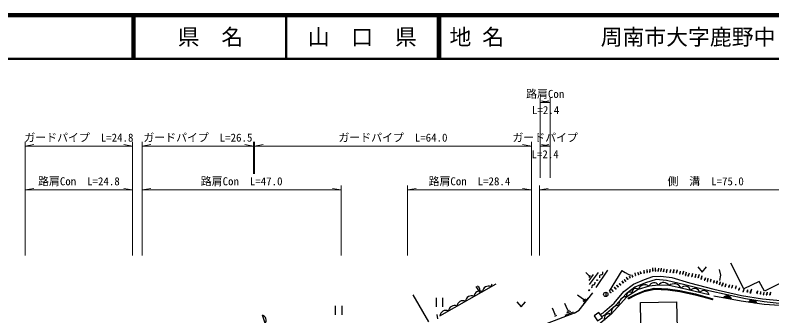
# Model space of a CAD drawing. Units: millimetres, scale not verified. Extents: x 40000 to 680000, y 20000 to 380000.
# Drawn here: x 270890 to 444226, y 311159 to 380000 of the extents above; entities that cross this region are included whole.
import ezdxf
from ezdxf.enums import TextEntityAlignment as Align

# ---------------------------------------------------------------- set-up
doc = ezdxf.new("R2010")
doc.units = ezdxf.units.MM
doc.header["$LTSCALE"] = 1000
for name, color, linetype, lineweight in [('M-BGD', 7, 'Continuous', 25), ('M-STR-HTXT', 7, 'Continuous', 13), ('M-TTL', 2, 'Continuous', 140), ('M-TTL-LINE', 7, 'Continuous', 50)]:
    doc.layers.add(name, color=color, linetype=linetype, lineweight=lineweight)
doc.layers.add('M-TTL-TXT', color=7, linetype='Continuous')
doc.styles.add('ＭＳ ゴシック', font='')
doc.styles.get('ＭＳ ゴシック').set_extended_font_data('MS Gothic')

msp = doc.modelspace()

# ---------------------------------------------------------------- linework, layer by layer
at = {"layer": 'M-BGD'}
for p, q in [((437776, 317354), (434801, 323218)), ((453602, 322438), (442523, 316783)), ((401589, 321054), (402535, 320197)), ((404454, 321091), (402379, 318344)), ((406541, 321595), (403937, 317635)), ((409857, 321522), (406945, 316801)), ((409857, 321522), (410604, 321062)), ((410604, 321062), (411312, 320720)), ((411312, 320720), (411854, 320467)), ((412804, 321021), (413014, 320399)), ((412804, 321021), (412922, 320376)), ((413447, 321171), (413670, 320557)), ((413447, 321171), (413772, 320599)), ((414061, 321338), (414146, 320763)), ((414061, 321338), (414253, 320819)), ((414253, 320819), (414146, 320763)), ((414928, 321655), (414862, 320945)), ((414862, 320945), (414958, 320968)), ((414928, 321655), (414958, 320968)), ((415621, 321772), (415572, 321083)), ((415572, 321083), (415655, 321107)), ((415621, 321772), (415655, 321107)), ((416299, 321871), (416182, 321180)), ((416182, 321180), (416305, 321178)), ((416299, 321871), (416305, 321178)), ((416885, 322177), (416876, 321353)), ((416969, 321363), (416876, 321353)), ((416885, 322177), (416969, 321363)), ((417522, 322127), (417461, 321363)), ((417461, 321363), (417545, 321353)), ((417522, 322127), (417545, 321353)), ((418236, 322082), (418118, 321390)), ((418118, 321390), (418191, 321375)), ((418236, 322082), (418191, 321375)), ((418865, 322054), (418691, 321411)), ((418691, 321411), (418780, 321387)), ((418865, 322054), (418780, 321387)), ((419498, 321946), (419311, 321294)), ((419311, 321294), (419394, 321267)), ((419498, 321946), (419394, 321267)), ((420201, 321816), (420019, 321160)), ((420019, 321160), (420168, 321145)), ((420201, 321816), (420098, 321136)), ((421029, 321768), (420838, 321124)), ((420838, 321124), (420925, 321088)), ((421029, 321768), (420925, 321088)), ((421775, 321755), (421577, 321013)), ((421693, 321006), (421577, 321013)), ((421775, 321755), (421693, 321006)), ((422519, 321678), (422329, 321008)), ((422329, 321008), (422415, 320999)), ((422519, 321678), (422415, 320999)), ((423254, 321417), (423068, 320757)), ((423068, 320757), (423150, 320738)), ((423254, 321417), (423150, 320738)), ((423994, 321428), (423737, 320739)), ((423737, 320739), (423796, 320686)), ((423994, 321428), (423796, 320686)), ((424621, 321130), (424347, 320422)), ((424621, 321130), (424423, 320388)), ((425254, 320950), (424955, 320215)), ((425254, 320950), (425057, 320208)), ((426069, 320836), (425799, 320060)), ((426069, 320836), (425900, 320062)), ((426814, 320719), (426544, 319943)), ((426814, 320719), (426626, 319922)), ((427258, 322369), (428258, 321169)), ((428258, 321169), (429258, 322369)), ((432174, 321793), (432476, 320467)), ((402343, 319268), (403341, 320593)), ((402357, 319973), (402695, 320398)), ((409844, 319172), (410213, 318674)), ((409844, 319172), (410099, 318646)), ((410428, 319468), (410689, 319047)), ((410428, 319468), (410773, 319102)), ((410773, 319102), (410689, 319047)), ((410827, 320012), (411183, 319506)), ((410827, 320012), (411276, 319558)), ((411276, 319558), (411183, 319506)), ((411574, 320231), (411801, 319861)), ((411574, 320231), (411681, 319828)), ((411681, 319828), (411801, 319861)), ((412164, 320558), (412357, 320073)), ((412164, 320558), (412251, 320065)), ((412251, 320065), (412357, 320073)), ((412518, 318409), (415025, 319512)), ((412922, 320376), (413014, 320399)), ((413772, 320599), (413670, 320557)), ((415025, 319512), (416924, 320152)), ((417688, 319462), (415271, 318697)), ((416924, 320152), (418807, 320221)), ((420077, 319259), (417688, 319462)), ((418807, 320221), (421298, 319906)), ((424259, 318236), (420077, 319259)), ((421298, 319906), (425386, 318724)), ((424347, 320422), (424423, 320388)), ((424955, 320215), (425057, 320208)), ((425900, 320062), (425799, 320060)), ((426626, 319922), (426544, 319943)), ((427549, 320620), (427279, 319844)), ((427369, 319836), (427279, 319844)), ((427549, 320620), (427369, 319836)), ((428220, 320306), (427951, 319530)), ((428042, 319511), (427951, 319530)), ((428220, 320306), (428042, 319511)), ((428998, 319889), (428733, 319351)), ((428733, 319351), (428835, 319320)), ((428998, 319889), (428835, 319320)), ((429587, 319820), (429372, 319047)), ((429372, 319047), (429470, 319028)), ((429587, 319820), (429455, 319081)), ((430267, 319536), (430084, 319034)), ((430084, 319034), (430157, 318988)), ((430267, 319536), (430157, 318988)), ((431011, 319290), (430805, 318760)), ((431011, 319290), (430901, 318742)), ((431709, 319197), (431480, 318631)), ((431695, 319151), (431585, 318603)), ((432370, 318950), (432127, 318276)), ((432370, 318950), (432234, 318289)), ((432476, 320467), (432241, 319216)), ((441327, 319056), (437776, 317354)), ((442523, 316783), (441327, 319056)), ((368193, 311174), (381089, 318514)), ((376407, 317896), (377404, 316350)), ((408073, 317742), (408502, 317266)), ((408073, 317742), (408560, 317336)), ((408560, 317336), (408502, 317266)), ((408638, 318165), (408998, 317735)), ((408638, 318165), (409056, 317845)), ((409056, 317845), (408998, 317735)), ((409230, 318559), (409547, 318194)), ((409230, 318559), (409605, 318274)), ((409605, 318274), (409547, 318194)), ((410099, 318646), (410174, 318726)), ((410342, 316714), (412518, 318409)), ((412836, 317693), (410848, 316182)), ((415271, 318697), (412836, 317693)), ((414949, 316924), (417298, 317495)), ((415012, 316733), (417317, 317294)), ((417298, 317495), (420380, 317339)), ((417317, 317294), (420361, 317140)), ((418913, 317413), (418903, 317213)), ((420365, 317180), (418905, 317253)), ((418907, 317293), (420369, 317220)), ((420372, 317259), (418909, 317333)), ((418911, 317373), (420376, 317299)), ((420907, 317147), (420369, 317220)), ((420372, 317259), (420912, 317186)), ((420917, 317226), (420376, 317299)), ((420380, 317339), (423142, 316964)), ((420923, 317265), (420896, 317067)), ((429797, 316871), (424259, 318236)), ((425386, 318724), (430914, 317258)), ((430805, 318760), (430901, 318742)), ((430914, 317258), (437281, 315832)), ((431480, 318631), (431585, 318603)), ((432234, 318289), (432148, 318337)), ((433058, 318714), (432721, 318069)), ((432721, 318069), (432815, 318040)), ((433058, 318714), (432815, 318040)), ((433672, 318509), (433429, 317835)), ((433537, 317830), (433429, 317835)), ((433672, 318509), (433537, 317830)), ((434530, 318281), (434307, 317727)), ((434307, 317727), (434380, 317688)), ((434530, 318281), (434380, 317688)), ((435241, 318168), (435004, 317598)), ((435004, 317598), (435091, 317575)), ((435241, 318168), (435091, 317575)), ((436015, 318016), (435802, 317448)), ((435802, 317448), (435865, 317423)), ((436015, 318016), (435865, 317423)), ((436832, 317606), (436580, 317057)), ((436832, 317606), (436683, 317014)), ((437839, 317241), (437598, 316681)), ((437839, 317241), (437689, 316648)), ((439560, 317270), (439208, 316436)), ((439560, 317270), (439334, 316371)), ((361974, 315990), (365544, 309823)), ((400813, 315060), (399741, 315891)), ((406190, 316559), (406190, 315559)), ((407066, 316728), (407356, 316447)), ((407066, 316728), (407444, 316515)), ((407444, 316515), (407356, 316447)), ((407504, 317187), (407819, 316756)), ((407504, 317187), (407907, 316816)), ((407907, 316816), (407819, 316756)), ((408111, 314030), (410342, 316714)), ((410848, 316182), (408497, 313571)), ((411261, 315244), (413037, 316116)), ((411349, 315064), (413120, 315934)), ((413037, 316116), (414949, 316924)), ((413120, 315934), (415012, 316733)), ((413988, 316518), (414066, 316333)), ((414004, 316481), (414962, 316886)), ((414974, 316847), (414019, 316444)), ((414035, 316407), (414987, 316809)), ((414999, 316771), (414050, 316370)), ((415919, 317118), (414962, 316886)), ((414974, 316847), (415929, 317080)), ((415938, 317041), (414987, 316809)), ((414999, 316771), (415948, 317002)), ((415910, 317157), (415957, 316963)), ((420361, 317140), (423107, 316767)), ((420365, 317180), (420901, 317107)), ((423107, 316767), (426670, 315980)), ((423142, 316964), (426718, 316175)), ((423901, 316797), (423858, 316601)), ((423866, 316640), (425819, 316209)), ((423875, 316679), (425828, 316248)), ((423884, 316719), (425837, 316287)), ((423892, 316758), (425845, 316326)), ((425811, 316170), (425854, 316365)), ((426670, 315980), (430684, 314888)), ((426718, 316175), (430736, 315081)), ((428768, 315617), (428716, 315424)), ((428737, 315501), (430666, 314975)), ((428747, 315539), (430677, 315014)), ((428758, 315578), (430687, 315053)), ((438217, 315093), (429797, 316871)), ((436580, 317057), (436683, 317014)), ((437281, 315832), (442061, 315080)), ((437598, 316681), (437689, 316648)), ((438670, 317140), (438520, 316547)), ((438648, 316557), (438520, 316547)), ((438670, 317140), (438648, 316557)), ((439208, 316436), (439334, 316371)), ((440965, 316904), (440726, 316318)), ((440726, 316318), (440852, 316308)), ((440965, 316904), (440852, 316308)), ((441636, 316763), (441539, 316151)), ((441631, 316137), (441539, 316151)), ((441636, 316763), (441631, 316137)), ((442390, 316594), (442217, 315986)), ((442217, 315986), (442294, 315982)), ((442390, 316594), (442294, 315982)), ((443171, 316604), (442950, 316001)), ((442950, 316001), (443075, 315992)), ((443171, 316604), (443075, 315992)), ((443906, 316553), (443698, 315965)), ((443698, 315965), (443809, 315941)), ((443906, 316553), (443809, 315941)), ((367297, 315261), (367297, 313261)), ((368797, 315261), (368797, 313261)), ((385783, 314389), (386783, 313189)), ((386783, 313189), (387783, 314389)), ((397395, 312592), (396813, 314020)), ((400883, 315149), (400744, 314971)), ((401190, 315054), (400913, 314697)), ((402082, 315221), (400974, 313791)), ((401567, 315048), (401013, 314333)), ((428726, 315462), (430656, 314937)), ((430645, 314898), (430698, 315091)), ((442444, 314376), (438217, 315093)), ((442061, 315080), (446968, 314572)), ((446596, 313937), (442444, 314376)), ((344193, 313418), (344193, 311418)), ((345693, 313418), (345693, 311418)), ((394556, 311461), (393961, 312921)), ((398735, 312028), (396831, 311253)), ((398130, 312152), (397178, 311764)), ((397514, 312641), (397276, 312544)), ((397762, 312372), (397286, 312178)), ((330607, 302368), (327560, 311302)), ((367719, 310509), (367532, 311476)), ((398976, 311800), (392769, 309435)), ((394678, 311511), (394435, 311411)), ((394932, 311236), (394445, 311037))]:
    msp.add_line(p, q, dxfattribs=at)
for points in [[(429853, 315958), (423463, 317492), (420691, 318074), (418273, 318157), (416157, 317923), (413587, 317157), (411030, 315505), (407448, 311520), (401121, 306255)], [(398976, 311800), (400104, 312424), (403189, 316403)], [(469184, 313707), (465051, 315290), (461886, 314418), (458510, 313863), (454586, 313418), (450101, 313246), (446027, 313515), (442497, 313740), (437221, 314538), (430910, 315700)], [(404925, 311474), (405572, 311887), (405939, 312206), (408111, 314030)], [(405261, 310977), (405932, 311405), (406329, 311750), (408497, 313571)]]:
    msp.add_lwpolyline(points, dxfattribs=at)
for points in [[(422599, 305139), (414299, 304968), (414108, 314235), (422408, 314406)], [(403492, 311143), (404267, 309999), (405403, 310768), (404628, 311912)]]:
    msp.add_lwpolyline(points, close=True, dxfattribs=at)
for centre, radius in [((404195, 319333), 100), ((402396, 317023), 100), ((406190, 316059), 500)]:
    msp.add_circle(centre, radius, dxfattribs=at)
for centre, radius, start, end in [((405076, 321018), 458, 277.08317, 24.91683), ((405219, 320059), 512, 99.7289, 202.63531), ((376161, 316828), 1286, 340.48692, 60.49342), ((379307, 316577), 1378, 65.22664, 174.06449), ((381256, 317686), 1378, 149.84314, 174.06449), ((403448, 317744), 512, 99.7289, 202.63531), ((403305, 318703), 458, 277.08317, 24.91683), ((412983, 316690), 764, 37.66371, 208.07757), ((415139, 316644), 1634, 51.4526, 161.72193), ((417266, 317583), 1159, 29.65417, 162.98821), ((419458, 317421), 1395, 27.9334, 148.15177), ((421855, 316724), 1782, 25.53969, 130.75035), ((424410, 316744), 1207, 11.33373, 141.66753), ((426540, 316233), 1207, 11.33373, 141.66753), ((375410, 314359), 1378, 65.22664, 174.06449), ((377359, 315468), 1378, 65.22664, 174.06449), ((410828, 313885), 1632, 82.86795, 193.22619), ((411704, 315864), 764, 37.66371, 208.07757), ((428670, 315721), 1207, 11.33373, 141.66753), ((433969, 314595), 1133, 17.63898, 141.494), ((433969, 314595), 907, 25.59837, 133.53461), ((373461, 313250), 1378, 65.22664, 174.06449), ((433969, 314595), 680, 41.22374, 117.90924), ((439779, 313612), 1133, 19.46757, 143.3226), ((439779, 313612), 907, 27.42697, 135.36321), ((439779, 313612), 680, 43.05234, 119.73784), ((369564, 311031), 1378, 65.22664, 174.06449), ((371512, 312141), 1378, 65.22664, 174.06449), ((409036, 311893), 1632, 82.86795, 193.22619), ((327128, 310115), 1263, 327.639, 70.02517), ((406917, 310549), 1106, 61.30177, 198.22468)]:
    msp.add_arc(centre, radius, start, end, dxfattribs=at)
at = {"layer": 'M-STR-HTXT'}
for p, q in [((391136, 361000), (391136, 342774)), ((393459, 361000), (393459, 342774)), ((391136, 360000), (393136, 360350)), ((391136, 360000), (393459, 360000)), ((393459, 360000), (391459, 360350)), ((273205, 351000), (273205, 325000)), ((273205, 350000), (275205, 350350)), ((297787, 350000), (295787, 350350)), ((297787, 351000), (297787, 325000)), ((299996, 351000), (299996, 325000)), ((299996, 350000), (301996, 350350)), ((325498, 350000), (323498, 350350)), ((325498, 351000), (325498, 343647)), ((325718, 351000), (325718, 343647)), ((325718, 350000), (327718, 350350)), ((389137, 350000), (387137, 350350)), ((389137, 351000), (389137, 325000)), ((391136, 350000), (393136, 350350)), ((393459, 350000), (391459, 350350)), ((273205, 350000), (297787, 350000)), ((299996, 350000), (325498, 350000)), ((325718, 350000), (389137, 350000)), ((391136, 350000), (393459, 350000)), ((273205, 340000), (275205, 340350)), ((273205, 340000), (297787, 340000)), ((297787, 340000), (295787, 340350)), ((299996, 340000), (301996, 340350)), ((299996, 340000), (345553, 340000)), ((345553, 340000), (343553, 340350)), ((345553, 341000), (345553, 325000)), ((360762, 341000), (360762, 325000)), ((360762, 340000), (362762, 340350)), ((360762, 340000), (389137, 340000)), ((389137, 340000), (387137, 340350)), ((390974, 341000), (390974, 325000)), ((390974, 340000), (392974, 340350)), ((390974, 340000), (467138, 340000))]:
    msp.add_line(p, q, dxfattribs=at)
at = {"layer": 'M-TTL'}
msp.add_line((680000, 380000), (40000, 380000), dxfattribs=at)
at = {"layer": 'M-TTL-LINE'}
for p, q in [((297750, 380000), (297750, 370000)), ((298250, 380000), (298250, 370000)), ((333000, 380000), (333000, 370000)), ((367750, 380000), (367750, 370000)), ((368250, 380000), (368250, 370000)), ((40000, 370000), (680000, 370000))]:
    msp.add_line(p, q, dxfattribs=at)

# ---------------------------------------------------------------- texts
at = {"layer": 'M-STR-HTXT', "style": 'ＭＳ ゴシック'}
for s, p in [('路肩Con', (392298, 360500)), ('L=2.4', (392404, 356806)), ('ガードパイプ\u3000L=24.8', (285496, 350500)), ('ガードパイプ\u3000L=26.5', (312747, 350500)), ('ガードパイプ\u3000L=64.0', (357428, 350500)), ('ガードパイプ', (392298, 350500)), ('L=2.4', (392279, 346686)), ('路肩Con\u3000L=24.8', (285496, 340500)), ('路肩Con\u3000L=47.0', (322774, 340500)), ('路肩Con\u3000L=28.4', (374950, 340500)), ('側\u3000溝\u3000L=75.0', (429056, 340500))]:
    msp.add_text(s, height=1833, dxfattribs=at).set_placement(p, align=Align.BOTTOM_CENTER)
at = {"layer": 'M-TTL-TXT', "style": 'ＭＳ ゴシック'}
for s, p in [('県\u3000名', (315625, 375000)), ('山\u3000口\u3000県', (350375, 375000))]:
    msp.add_text(s, height=3666, dxfattribs=at).set_placement(p, align=Align.MIDDLE_CENTER)
for s, p in [('地 名', (370380, 375000)), ('周南市大字鹿野中', (405024, 375000))]:
    msp.add_text(s, height=3666, dxfattribs=at).set_placement(p, align=Align.MIDDLE_LEFT)

doc.saveas('drawing.dxf')
